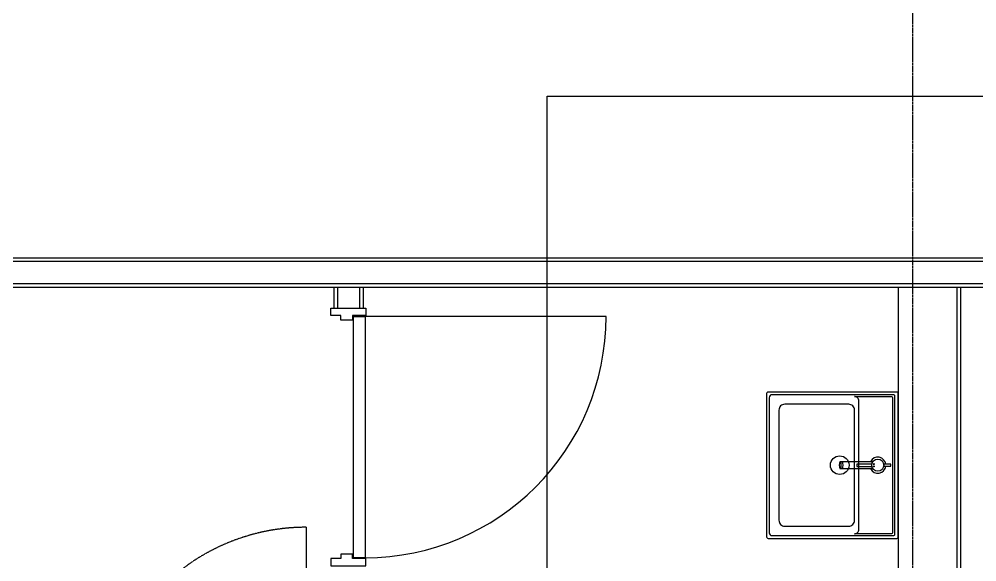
# Model space of a CAD drawing. Header units: millimetres. Extents: x 0 to 84100, y 0 to 59400.
# Drawn here: x 24659 to 27934, y 32337 to 34191 of the extents above; entities that cross this region are included whole.
import ezdxf

# ---------------------------------------------------------------- set-up
doc = ezdxf.new("R2010")
doc.units = ezdxf.units.MM
doc.header["$LTSCALE"] = 0.2
doc.linetypes.add('CENTER', pattern=[50.8, 31.75, -6.35, 6.35, -6.35])
doc.linetypes.add('HIDDEN', pattern=[9.525, 6.35, -3.175])
doc.layers.get('Defpoints').update_dxf_attribs({"color": 5})
doc.layers.add('A_什器', color=9, linetype='HIDDEN')
doc.layers.add('A_建築', color=8, linetype='Continuous')
doc.layers.add('A_通芯', color=8, linetype='CENTER', plot=False)

msp = doc.modelspace()

# ---------------------------------------------------------------- linework, layer by layer
at = {"layer": 'A_什器'}
msp.add_lwpolyline([(27664.8, 33275), (27664.8, 30945)], dxfattribs=at)
at = {"layer": 'A_什器', "linetype": 'Continuous'}
for points in [[(27664.8, 32422.09), (27664.8, 32912.09, 0.4142136), (27659.8, 32917.09), (27219.8, 32917.09, 0.4142136), (27214.8, 32912.09), (27214.8, 32422.09, 0.4142136), (27219.8, 32417.09), (27659.8, 32417.09, 0.4142136)], [(27653.3, 32431.49), (27653.3, 32902.69, 0.4142136), (27648.3, 32907.69), (27233.5, 32907.69, 0.4142136), (27223.5, 32897.69), (27223.5, 32436.49, 0.4142136), (27233.5, 32426.49), (27648.3, 32426.49, 0.4142136)], [(27645.3, 32896.63), (27645.3, 32437.55, -0.4142136), (27640.3, 32432.55), (27514.8, 32432.55, 0.4142136), (27529.8, 32447.55), (27529.8, 32886.63, 0.4142136), (27514.8, 32901.63), (27640.3, 32901.63, -0.4142136)], [(27495.43, 32458.96, 0.4142136), (27515.43, 32478.96), (27515.43, 32855.22, 0.4142136), (27495.43, 32875.22), (27276.66, 32875.22, 0.4142136), (27256.66, 32855.22), (27256.66, 32478.96, 0.4142136), (27276.66, 32458.96)]]:
    msp.add_lwpolyline(points, format="xyb", close=True, dxfattribs=at)
for points in [[(27622.13, 32670.09, 0.744708), (27570.3, 32679.59)], [(27466.67, 32679.59, 0.2706568), (27466.67, 32654.59)], [(27578.55, 32654.59), (27466.67, 32654.59, 0.2706568), (27466.67, 32679.59), (27578.55, 32679.59)], [(27472.51, 32654.59, 0.2706568), (27472.51, 32679.59)], [(27574.69, 32671.09), (27523, 32671.09, 0.0501256), (27523, 32663.09), (27574.69, 32663.09)], [(27570.3, 32654.59, 0.744708), (27622.13, 32664.09)]]:
    msp.add_lwpolyline(points, format="xyb", dxfattribs=at)
msp.add_lwpolyline([(27615.08, 32664.09), (27638.98, 32664.09), (27638.98, 32670.09), (27615.08, 32670.09)], dxfattribs=at)
at = {"layer": 'A_什器'}
msp.add_lwpolyline([(24939.8, 31755, -0.4142136), (25639.8, 32455), (25639.8, 31715), (25734.8, 31715)], format="xyb", dxfattribs=at)
at = {"layer": 'A_什器', "linetype": 'Continuous'}
for centre, radius in [((27464.8, 32667.09), 31.75), ((27594.8, 32667.09), 20.5), ((27580.8, 32671.09), 1.7), ((27580.8, 32663.09), 1.7)]:
    msp.add_circle(centre, radius, dxfattribs=at)
at = {"layer": 'A_建築'}
for p, q in [((20564.8, 33375), (31764.8, 33375)), ((20564.8, 33275), (31764.8, 33275)), ((25734.8, 33275), (25734.8, 33203)), ((25834.8, 33275), (25834.8, 33203)), ((27864.8, 33275), (27864.8, 29077.5)), ((26665.8, 33175), (25841.8, 33175))]:
    msp.add_line(p, q, dxfattribs=at)
at = {"layer": 'A_建築', "linetype": 'Continuous'}
for points in [[(31764.8, 33362.5), (20577.3, 33362.5), (20577.3, 33287.5), (31764.8, 33287.5)], [(25747.3, 33275), (25747.3, 33203)], [(25822.3, 33275), (25822.3, 33203)], [(27877.3, 33275), (27877.3, 29077.5)]]:
    msp.add_lwpolyline(points, dxfattribs=at)
at = {"layer": 'A_建築'}
for points in [[(25844.8, 33203), (25844.8, 33178), (25798.8, 33178), (25798.8, 33163), (25758.8, 33163), (25758.8, 33178), (25724.8, 33178), (25724.8, 33203), (25844.8, 33203)], [(25844.8, 32323), (25844.8, 32348), (25798.8, 32348), (25798.8, 32363), (25758.8, 32363), (25758.8, 32348), (25724.8, 32348), (25724.8, 32323), (25844.8, 32323)]]:
    msp.add_lwpolyline(points, dxfattribs=at)
msp.add_lwpolyline([(25841.8, 33175), (25841.8, 32351), (25801.8, 32351), (25801.8, 33175)], close=True, dxfattribs=at)
msp.add_arc((25841.8, 33175), 824, 270, 0, dxfattribs=at)
at = {"layer": 'A_通芯'}
msp.add_line((27714.8, 14565.35), (27714.8, 46450.31), dxfattribs=at)
at = {"layer": 'Defpoints'}
msp.add_lwpolyline([(26464.8, 33927.28), (32664.8, 33927.28), (32664.8, 25427.28), (26464.8, 25427.28)], close=True, dxfattribs=at)

doc.saveas('drawing.dxf')
